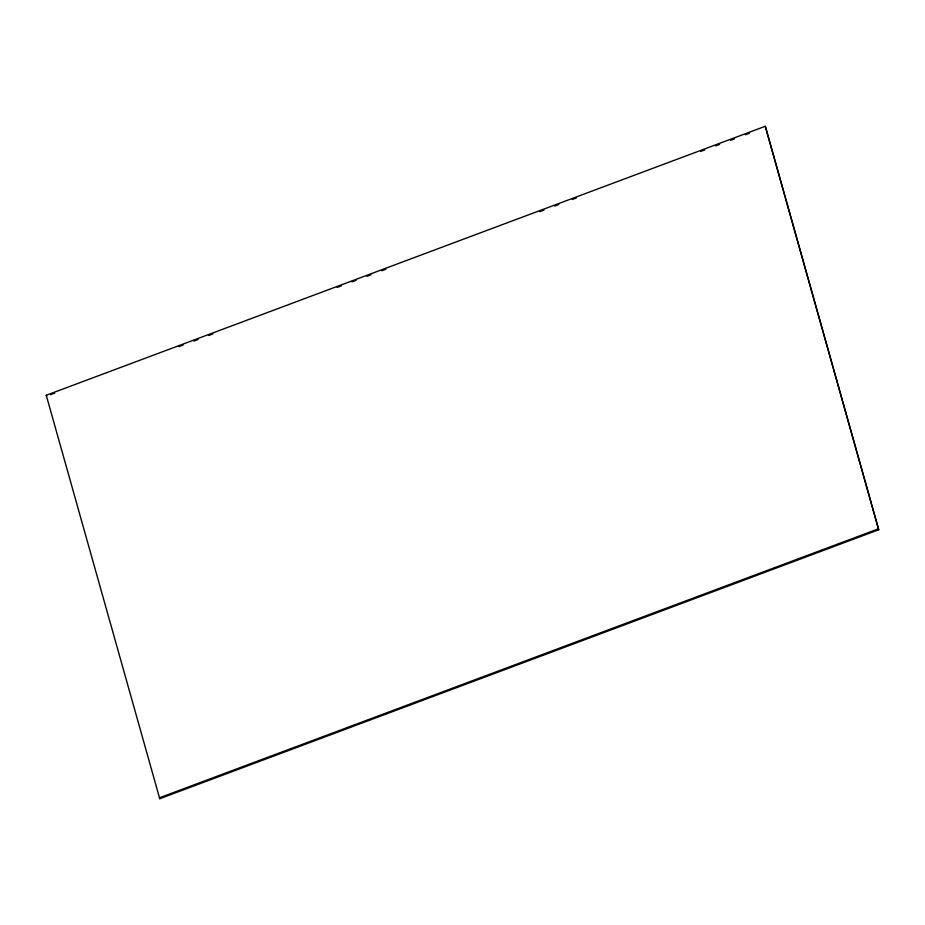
<?xml version="1.0" encoding="UTF-8"?>
<svg xmlns="http://www.w3.org/2000/svg" width="925" height="925" viewBox="0 0 925 925"><rect width="100%" height="100%" fill="white"/><g stroke="black" fill="none" stroke-linecap="round" stroke-linejoin="round"><path stroke-width="1.39" d="M159.748 798.726L46.25 395.264L765.253 126.274L765.599 127.176L878.75 529.736L159.748 798.726L159.401 797.824L878.403 528.834L765.253 126.274M50.644 394.651L54.702 393.137M179.045 346.609L183.092 345.094M193.903 341.047L197.962 339.533M208.773 335.486L212.831 333.971M337.163 287.455L341.221 285.941M352.032 281.894L356.09 280.379M366.901 276.332L370.96 274.817M381.771 270.771L385.817 269.256M539.888 211.617L543.946 210.091M554.757 206.044L558.816 204.529M572.332 199.476L576.379 197.962M700.722 151.446L704.781 149.919M715.592 145.884L719.638 144.358M730.461 140.322L734.508 138.796M745.319 134.761L749.377 133.235M878.403 528.834L878.75 529.736M46.25 395.264L46.597 396.166"/></g></svg>
